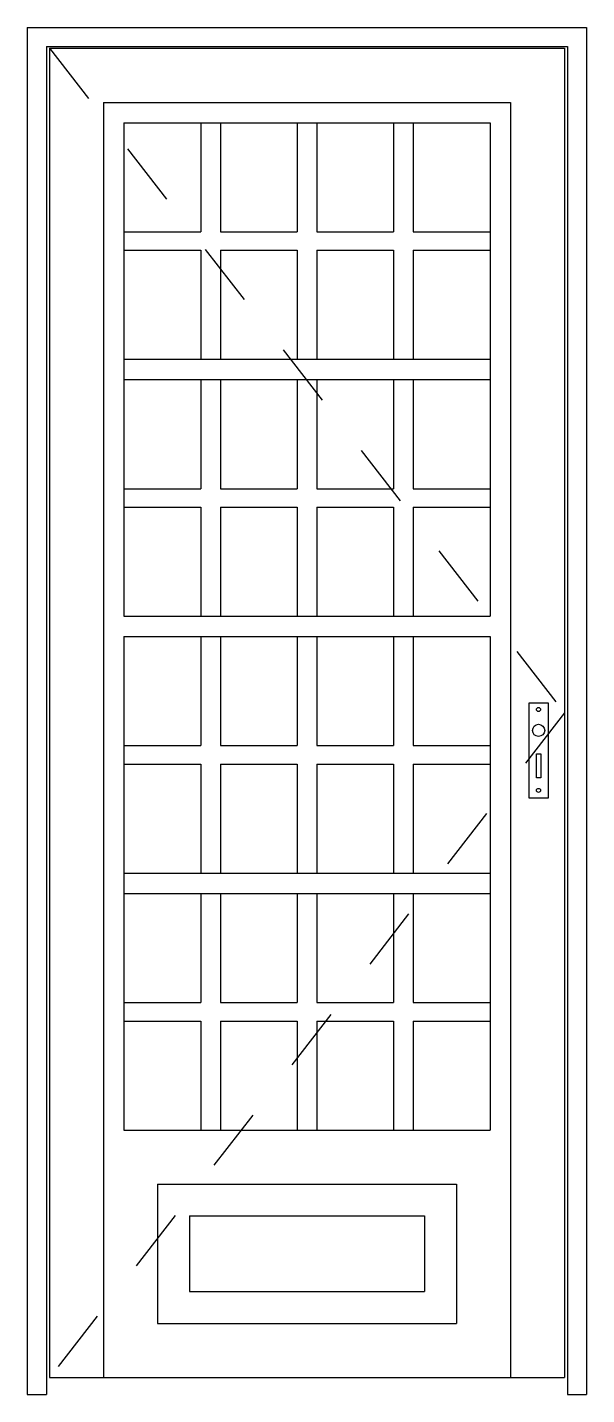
# Model space of a CAD drawing. Header units: millimetres. Extents: x 2.15 to 3.03, y 1320.79 to 1322.94.
import ezdxf

# ---------------------------------------------------------------- set-up
doc = ezdxf.new("R2010")
doc.units = ezdxf.units.MM
doc.header["$LTSCALE"] = 0.5
doc.linetypes.add('HIDDEN2', pattern=[0.1875, 0.125, -0.0625])
doc.layers.add('Gravia_Portas', color=1, linetype='Continuous')
doc.layers.add('Gravia_Portas_hidden2', color=1, linetype='HIDDEN2')

msp = doc.modelspace()

# ---------------------------------------------------------------- linework, layer by layer
at = {"layer": 'Gravia_Portas', "color": 2}
for p, q in [((2.1471, 1322.9405), (2.1471, 1320.7905)), ((2.1471, 1322.9405), (3.0271, 1322.9405)), ((3.0271, 1322.9405), (3.0271, 1320.7905))]:
    msp.add_line(p, q, dxfattribs=at)
at = {"layer": 'Gravia_Portas'}
for p, q in [((2.1771, 1322.9105), (2.1771, 1320.7905)), ((2.1771, 1322.9105), (2.9971, 1322.9105)), ((2.1821, 1322.9075), (2.1821, 1320.8175)), ((2.1821, 1322.9075), (2.9921, 1322.9075)), ((2.9921, 1322.9075), (2.9921, 1320.8175)), ((2.9971, 1322.9105), (2.9971, 1320.7905)), ((2.2671, 1322.8225), (2.9071, 1322.8225)), ((2.2671, 1322.8225), (2.9071, 1322.8225)), ((2.2671, 1322.8225), (2.2671, 1320.9025)), ((2.2671, 1322.8225), (2.2671, 1320.8175)), ((2.9071, 1322.8225), (2.9071, 1320.9025)), ((2.9071, 1322.8225), (2.9071, 1320.8175)), ((2.2991, 1322.7905), (2.8751, 1322.7905)), ((2.2991, 1322.7905), (2.2991, 1322.0145)), ((2.4199, 1322.7905), (2.4199, 1322.619)), ((2.4509, 1322.7905), (2.4509, 1322.619)), ((2.5716, 1322.7905), (2.5716, 1322.619)), ((2.6026, 1322.7905), (2.6026, 1322.619)), ((2.7234, 1322.7905), (2.7234, 1322.619)), ((2.7544, 1322.7905), (2.7544, 1322.619)), ((2.8751, 1322.7905), (2.8751, 1322.0145)), ((2.3001, 1322.619), (2.4199, 1322.619)), ((2.4509, 1322.619), (2.5716, 1322.619)), ((2.6026, 1322.619), (2.7234, 1322.619)), ((2.7544, 1322.619), (2.8751, 1322.619)), ((2.3001, 1322.59), (2.4199, 1322.59)), ((2.4199, 1322.59), (2.4199, 1322.4185)), ((2.4509, 1322.59), (2.4509, 1322.4185)), ((2.4509, 1322.59), (2.5716, 1322.59)), ((2.5716, 1322.59), (2.5716, 1322.4185)), ((2.6026, 1322.59), (2.7234, 1322.59)), ((2.6026, 1322.59), (2.6026, 1322.4185)), ((2.7234, 1322.59), (2.7234, 1322.4185)), ((2.7544, 1322.59), (2.8751, 1322.59)), ((2.7544, 1322.59), (2.7544, 1322.4185)), ((2.2991, 1322.4185), (2.8751, 1322.4185)), ((2.2991, 1322.3865), (2.8751, 1322.3865)), ((2.4199, 1322.3865), (2.4199, 1322.215)), ((2.4509, 1322.3865), (2.4509, 1322.215)), ((2.5716, 1322.3865), (2.5716, 1322.215)), ((2.6026, 1322.3865), (2.6026, 1322.215)), ((2.7234, 1322.3865), (2.7234, 1322.215)), ((2.7544, 1322.3865), (2.7544, 1322.215)), ((2.3001, 1322.215), (2.4199, 1322.215)), ((2.4509, 1322.215), (2.5716, 1322.215)), ((2.6026, 1322.215), (2.7234, 1322.215)), ((2.7544, 1322.215), (2.8751, 1322.215)), ((2.3001, 1322.186), (2.4199, 1322.186)), ((2.4199, 1322.186), (2.4199, 1322.0145)), ((2.4509, 1322.186), (2.5716, 1322.186)), ((2.4509, 1322.186), (2.4509, 1322.0145)), ((2.5716, 1322.186), (2.5716, 1322.0145)), ((2.6026, 1322.186), (2.7234, 1322.186)), ((2.6026, 1322.186), (2.6026, 1322.0145)), ((2.7234, 1322.186), (2.7234, 1322.0145)), ((2.7544, 1322.186), (2.8751, 1322.186)), ((2.7544, 1322.186), (2.7544, 1322.0145)), ((2.2991, 1322.0145), (2.8751, 1322.0145)), ((2.2991, 1322.0145), (2.8751, 1322.0145)), ((2.2991, 1322.0145), (2.8751, 1322.0145)), ((2.2991, 1321.9825), (2.8751, 1321.9825)), ((2.2991, 1321.9825), (2.8751, 1321.9825)), ((2.2991, 1321.9825), (2.2991, 1321.2065)), ((2.4199, 1321.9825), (2.4199, 1321.811)), ((2.4509, 1321.9825), (2.4509, 1321.811)), ((2.5716, 1321.9825), (2.5716, 1321.811)), ((2.6026, 1321.9825), (2.6026, 1321.811)), ((2.7234, 1321.9825), (2.7234, 1321.811)), ((2.7544, 1321.9825), (2.7544, 1321.811)), ((2.8751, 1321.9825), (2.8751, 1321.2065)), ((2.9365, 1321.8785), (2.9665, 1321.8785)), ((2.9365, 1321.7285), (2.9365, 1321.8785)), ((2.9665, 1321.8785), (2.9665, 1321.7285)), ((2.2991, 1321.811), (2.4199, 1321.811)), ((2.4509, 1321.811), (2.5716, 1321.811)), ((2.6026, 1321.811), (2.7234, 1321.811)), ((2.7544, 1321.811), (2.8751, 1321.811)), ((2.2991, 1321.782), (2.4199, 1321.782)), ((2.4199, 1321.782), (2.4199, 1321.6105)), ((2.4509, 1321.782), (2.5716, 1321.782)), ((2.4509, 1321.782), (2.4509, 1321.6105)), ((2.5716, 1321.782), (2.5716, 1321.6105)), ((2.6026, 1321.782), (2.7234, 1321.782)), ((2.6026, 1321.782), (2.6026, 1321.6105)), ((2.7234, 1321.782), (2.7234, 1321.6105)), ((2.7544, 1321.782), (2.8751, 1321.782)), ((2.7544, 1321.782), (2.7544, 1321.6105)), ((2.9481, 1321.7979), (2.9549, 1321.7979)), ((2.9481, 1321.7604), (2.9481, 1321.7979)), ((2.9549, 1321.7979), (2.9549, 1321.7604)), ((2.9549, 1321.7604), (2.9481, 1321.7604)), ((2.9665, 1321.7285), (2.9365, 1321.7285)), ((2.2991, 1321.6105), (2.8751, 1321.6105)), ((2.2991, 1321.5785), (2.8751, 1321.5785)), ((2.4199, 1321.5785), (2.4199, 1321.407)), ((2.4509, 1321.5785), (2.4509, 1321.407)), ((2.5716, 1321.5785), (2.5716, 1321.407)), ((2.6026, 1321.5785), (2.6026, 1321.407)), ((2.7234, 1321.5785), (2.7234, 1321.407)), ((2.7544, 1321.5785), (2.7544, 1321.407)), ((2.3001, 1321.407), (2.4199, 1321.407)), ((2.4509, 1321.407), (2.5716, 1321.407)), ((2.6026, 1321.407), (2.7234, 1321.407)), ((2.7544, 1321.407), (2.8751, 1321.407)), ((2.3001, 1321.378), (2.4199, 1321.378)), ((2.4199, 1321.378), (2.4199, 1321.2065)), ((2.4509, 1321.378), (2.5716, 1321.378)), ((2.4509, 1321.378), (2.4509, 1321.2065)), ((2.5716, 1321.378), (2.5716, 1321.2065)), ((2.6026, 1321.378), (2.6026, 1321.2065)), ((2.6026, 1321.378), (2.7234, 1321.378)), ((2.7234, 1321.378), (2.7234, 1321.2065)), ((2.7544, 1321.378), (2.8751, 1321.378)), ((2.7544, 1321.378), (2.7544, 1321.2065)), ((2.2991, 1321.2065), (2.8751, 1321.2065)), ((2.2991, 1321.2065), (2.8751, 1321.2065)), ((2.2991, 1321.2065), (2.8751, 1321.2065)), ((2.3521, 1321.1215), (2.8221, 1321.1215)), ((2.3521, 1321.1215), (2.3521, 1320.9025)), ((2.8221, 1321.1215), (2.8221, 1320.9025)), ((2.4021, 1321.0715), (2.4021, 1320.9525)), ((2.4021, 1321.0715), (2.7721, 1321.0715)), ((2.7721, 1321.0715), (2.7721, 1320.9525)), ((2.4021, 1320.9525), (2.7721, 1320.9525)), ((2.3521, 1320.9025), (2.8221, 1320.9025)), ((2.1821, 1320.8175), (2.9921, 1320.8175)), ((2.1471, 1320.7905), (2.1771, 1320.7905)), ((2.9971, 1320.7905), (3.0271, 1320.7905))]:
    msp.add_line(p, q, dxfattribs=at)
for centre, radius in [((2.9513, 1321.8679), 0.00318), ((2.9515, 1321.835), 0.00955), ((2.9513, 1321.7406), 0.00318)]:
    msp.add_circle(centre, radius, dxfattribs=at)
at = {"layer": 'Gravia_Portas_hidden2'}
for p, q in [((2.1821, 1322.9075), (2.9921, 1321.8625)), ((2.9921, 1321.8625), (2.1821, 1320.8175))]:
    msp.add_line(p, q, dxfattribs=at)

doc.saveas('drawing.dxf')
